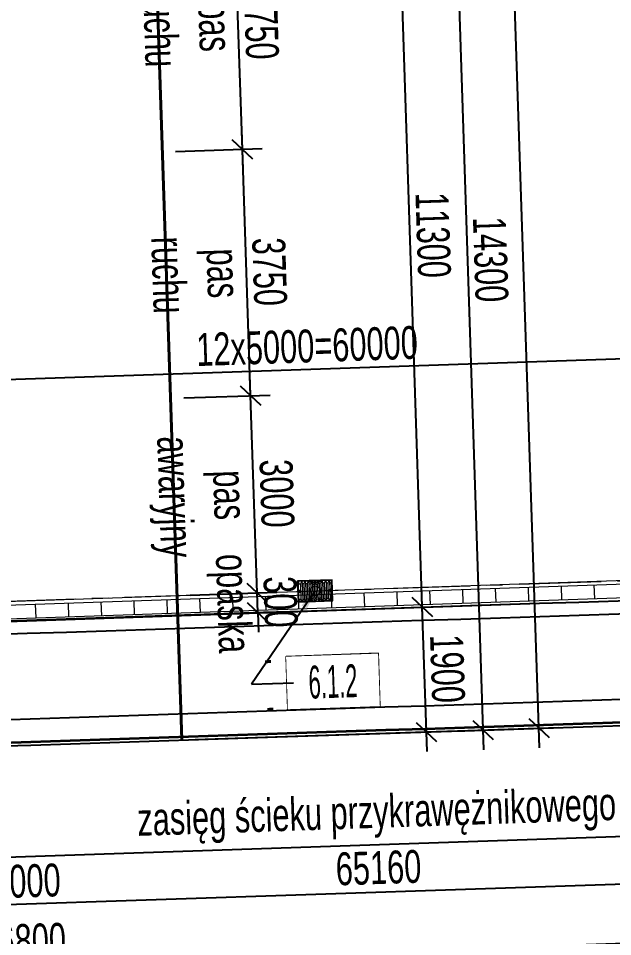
# Model space of a CAD drawing. Header units: metres. Extents: x 8395712 to 9795150, y 4166577 to 5794892.
# Drawn here: x 8418173.04 to 8418182.08, y 5772413.84 to 5772427.81 of the extents above; entities that cross this region are included whole.
import ezdxf
from ezdxf.enums import TextEntityAlignment as Align

# ---------------------------------------------------------------- set-up
doc = ezdxf.new("R2010")
doc.units = ezdxf.units.M
doc.set_wipeout_variables(frame=1)
doc.header["$PDMODE"] = 35
doc.header["$PDSIZE"] = 0.002
doc.linetypes.add('CENTER', pattern=[2, 1.25, -0.25, 0.25, -0.25])
for name, color, linetype in [('00RysOpi-T', 2, 'Continuous'), ('AII_M_bariery', 8, 'Continuous'), ('AII_M_ekrany', 8, 'Continuous'), ('AII_M_krawężnik', 9, 'Continuous'), ('AII_M_opisy do legendy', 2, 'Continuous')]:
    doc.layers.add(name, color=color, linetype=linetype)
for name, color, linetype, lineweight in [('AII_M_konstrukcja 0.35', 2, 'Continuous', 35), ('AII_M_kreskowanie', 8, 'Continuous', 0), ('AII_M_odwodnienie', 8, 'Continuous', 9), ('AII_M_opisy wymiary', 1, 'Continuous', 25), ('AII_M_wymiary', 1, 'Continuous', 25), ('AII_M_wyposazenie', 1, 'Continuous', 25)]:
    doc.layers.add(name, color=color, linetype=linetype, lineweight=lineweight)
doc.layers.add('AII_M_pomoc', color=30, linetype='Continuous', plot=False)
doc.styles.add('CDMSTYLE', font='CDMSIMPL.shx', dxfattribs={"width": 0.7, "bigfont": 'CDMBIGPL.shx'})
doc.linetypes.add('OGRODZENIE2', pattern='A,6.35,-2.54,[132,ltypeshp.shx,S=2.54,R=0,X=-2.54,Y=0],-2.54,25.4', length=36.83)
doc.dimstyles.new('CDM-ME200MM', dxfattribs={"dimscale": 0.2, "dimtxt": 2.5, "dimasz": 1.5, "dimexe": 1.5, "dimexo": 1, "dimgap": 0.5, "dimtad": 1, "dimdec": 0, "dimlfac": 1000, "dimrnd": 1, "dimzin": 9, "dimtxsty": 'CDMSTYLE', "dimblk": 'OBLIQUE', "dimcen": 2.5, "dimdle": 1.5, "dimclrd": 9, "dimclre": 9, "dimadec": 1, "dimazin": 2, "dimtfac": 1, "dimtdec": 0, "dimtix": 1, "dimtmove": 2, "dimatfit": 3, "dimldrblk": 'DOT', "dimfxl": 1, "dimtvp": 1, "dimtolj": 1, "dimtzin": 0, "dimlwd": 25, "dimlwe": 25, "dimarcsym": 0})
doc.dimstyles.new('CDM-ME200MM$7', dxfattribs={"dimscale": 0.2, "dimtxt": 2.5, "dimasz": 1.5, "dimexe": 1.5, "dimexo": 1, "dimgap": 0.5, "dimtad": 1, "dimdec": 0, "dimlfac": 1000, "dimrnd": 1, "dimzin": 9, "dimtxsty": 'CDMSTYLE', "dimblk": 'OBLIQUE', "dimcen": 2.5, "dimdle": 1.5, "dimclrd": 9, "dimclre": 9, "dimadec": 1, "dimazin": 2, "dimtfac": 1, "dimtdec": 0, "dimtix": 1, "dimtmove": 2, "dimatfit": 3, "dimfxl": 1, "dimtvp": 1, "dimtolj": 1, "dimtzin": 0, "dimlwd": 25, "dimlwe": 25, "dimarcsym": 0})

# ---------------------------------------------------------------- blocks, each defined once
blk = doc.blocks.new('_OBLIQUE')
at = {"color": 0, "linetype": 'ByBlock'}
blk.add_line((-0.5, -0.5), (0.5, 0.5), dxfattribs=at)
blk = doc.blocks.new('*D28')
at = {"layer": 'AII_M_wymiary', "color": 9, "lineweight": 25, "transparency": 16777216}
for p, q in [((8418176.674, 5772419.07), (8418176.664, 5772419.37)), ((8418175.658, 5772419.036), (8418176.974, 5772419.08)), ((8418176.684, 5772418.77), (8418176.674, 5772419.07)), ((8418175.668, 5772418.736), (8418176.984, 5772418.78)), ((8418176.684, 5772418.77), (8418176.694, 5772418.47))]:
    blk.add_line(p, q, dxfattribs=at)
at = {"layer": 'Defpoints', "color": 0, "lineweight": 25, "transparency": 16777216}
for p in [(8418175.458, 5772419.03), (8418176.674, 5772419.07), (8418175.468, 5772418.73)]:
    blk.add_point(p, dxfattribs=at)
at = {"layer": 'AII_M_wymiary', "color": 9, "lineweight": 25, "transparency": 16777216, "xscale": 0.3, "yscale": 0.3, "zscale": 0.3}
for p, rotation in [((8418176.674, 5772419.07), 271.8968493484007), ((8418176.684, 5772418.77), 91.89684934840069)]:
    blk.add_blockref('_OBLIQUE', p, dxfattribs=dict(at, rotation=rotation))
at = {"layer": 'AII_M_wymiary', "color": 0, "lineweight": 25, "transparency": 16777216, "char_height": 0.5, "attachment_point": 5, "rotation": 271.8968, "style": 'CDMSTYLE'}
for s, insert in [('\\A1;opaska', (8418176.246, 5772418.906)), ('\\A1;300', (8418177.029, 5772418.932))]:
    blk.add_mtext(s, dxfattribs=dict(at, insert=insert))
blk = doc.blocks.new('_DOT')
at = {"color": 0, "linetype": 'ByBlock'}
blk.add_line((-0.5, 0), (-1, 0), dxfattribs=at)
at = {"color": 0, "linetype": 'ByBlock', "const_width": 0.5}
blk.add_lwpolyline([(-0.25, 0, 1), (0.25, 0, 1)], format="xyb", close=True, dxfattribs=at)
blk = doc.blocks.new('*D12')
at = {"layer": 'AII_M_wymiary', "color": 9, "lineweight": 25, "transparency": 16777216}
for p, q in [((8418176.684, 5772418.77), (8418176.565, 5772422.368)), ((8418175.559, 5772422.035), (8418176.874, 5772422.078)), ((8418175.658, 5772419.036), (8418176.974, 5772419.08))]:
    blk.add_line(p, q, dxfattribs=at)
at = {"layer": 'Defpoints', "color": 0, "lineweight": 25, "transparency": 16777216}
for p in [(8418175.359, 5772422.028), (8418176.575, 5772422.068), (8418175.458, 5772419.03)]:
    blk.add_point(p, dxfattribs=at)
at = {"layer": 'AII_M_wymiary', "color": 9, "lineweight": 25, "transparency": 16777216, "xscale": 0.3, "yscale": 0.3, "zscale": 0.3}
for p, rotation in [((8418176.575, 5772422.068), 91.89684934840069), ((8418176.674, 5772419.07), 271.8968493484007)]:
    blk.add_blockref('_OBLIQUE', p, dxfattribs=dict(at, rotation=rotation))
at = {"layer": 'AII_M_wymiary', "color": 0, "lineweight": 25, "transparency": 16777216, "char_height": 0.5, "attachment_point": 5, "rotation": 271.8968, "style": 'CDMSTYLE'}
for s, insert in [('\\A1;pas\\Pawaryjny', (8418175.775, 5772420.541)), ('\\A1;3000', (8418176.974, 5772420.581))]:
    blk.add_mtext(s, dxfattribs=dict(at, insert=insert))
blk = doc.blocks.new('*D13')
at = {"layer": 'AII_M_wymiary', "color": 9, "lineweight": 25, "transparency": 16777216}
for p, q in [((8418176.584, 5772421.768), (8418176.44, 5772426.116)), ((8418175.435, 5772425.783), (8418176.75, 5772425.826)), ((8418175.559, 5772422.035), (8418176.874, 5772422.078))]:
    blk.add_line(p, q, dxfattribs=at)
at = {"layer": 'Defpoints', "color": 0, "lineweight": 25, "transparency": 16777216}
for p in [(8418176.45, 5772425.816), (8418175.235, 5772425.776), (8418175.359, 5772422.028)]:
    blk.add_point(p, dxfattribs=at)
at = {"layer": 'AII_M_wymiary', "color": 9, "lineweight": 25, "transparency": 16777216, "xscale": 0.3, "yscale": 0.3, "zscale": 0.3}
for p, rotation in [((8418176.45, 5772425.816), 91.89684934840069), ((8418176.575, 5772422.068), 271.8968493484007)]:
    blk.add_blockref('_OBLIQUE', p, dxfattribs=dict(at, rotation=rotation))
at = {"layer": 'AII_M_wymiary', "color": 0, "lineweight": 25, "transparency": 16777216, "char_height": 0.5, "attachment_point": 5, "rotation": 271.8968, "style": 'CDMSTYLE'}
for s, insert in [('\\A1;pas\\Pruchu', (8418175.746, 5772423.917)), ('\\A1;3750', (8418176.862, 5772423.954))]:
    blk.add_mtext(s, dxfattribs=dict(at, insert=insert))
blk = doc.blocks.new('*D14')
at = {"layer": 'AII_M_wymiary', "color": 9, "lineweight": 25, "transparency": 16777216}
for p, q in [((8418176.46, 5772425.516), (8418176.316, 5772429.864)), ((8418175.311, 5772429.53), (8418176.626, 5772429.574)), ((8418175.435, 5772425.783), (8418176.75, 5772425.826))]:
    blk.add_line(p, q, dxfattribs=at)
at = {"layer": 'Defpoints', "color": 0, "lineweight": 25, "transparency": 16777216}
for p in [(8418176.326, 5772429.564), (8418175.111, 5772429.524), (8418175.235, 5772425.776)]:
    blk.add_point(p, dxfattribs=at)
at = {"layer": 'AII_M_wymiary', "color": 9, "lineweight": 25, "transparency": 16777216, "xscale": 0.3, "yscale": 0.3, "zscale": 0.3}
for p, rotation in [((8418176.326, 5772429.564), 91.89684934840069), ((8418176.45, 5772425.816), 271.8968493484007)]:
    blk.add_blockref('_OBLIQUE', p, dxfattribs=dict(at, rotation=rotation))
at = {"layer": 'AII_M_wymiary', "color": 0, "lineweight": 25, "transparency": 16777216, "char_height": 0.5, "attachment_point": 5, "rotation": 271.8968, "style": 'CDMSTYLE'}
for s, insert in [('\\A1;pas\\Pruchu', (8418175.622, 5772427.665)), ('\\A1;3750', (8418176.738, 5772427.702))]:
    blk.add_mtext(s, dxfattribs=dict(at, insert=insert))
blk = doc.blocks.new('*D15')
at = {"layer": 'AII_M_wymiary', "color": 9, "lineweight": 25, "transparency": 16777216}
for p, q in [((8418179.259, 5772416.654), (8418179.176, 5772419.153)), ((8418175.668, 5772418.736), (8418179.486, 5772418.863)), ((8418175.731, 5772416.837), (8418179.549, 5772416.964))]:
    blk.add_line(p, q, dxfattribs=at)
at = {"layer": 'Defpoints', "color": 0, "lineweight": 25, "transparency": 16777216}
for p in [(8418179.186, 5772418.853), (8418175.468, 5772418.73), (8418175.531, 5772416.831)]:
    blk.add_point(p, dxfattribs=at)
at = {"layer": 'AII_M_wymiary', "color": 9, "lineweight": 25, "transparency": 16777216, "xscale": 0.3, "yscale": 0.3, "zscale": 0.3}
for p, rotation in [((8418179.186, 5772418.853), 91.89684934840069), ((8418179.249, 5772416.954), 271.8968493484007)]:
    blk.add_blockref('_OBLIQUE', p, dxfattribs=dict(at, rotation=rotation))
at = {"layer": 'AII_M_wymiary', "color": 0, "lineweight": 25, "transparency": 16777216, "insert": (8418179.567, 5772417.915), "char_height": 0.5, "attachment_point": 5, "rotation": 271.8968, "style": 'CDMSTYLE'}
blk.add_mtext('\\A1;1900', dxfattribs=at)
blk = doc.blocks.new('*D16')
at = {"layer": 'AII_M_wymiary', "color": 9, "lineweight": 25, "transparency": 16777216}
for p, q in [((8418179.196, 5772418.553), (8418178.802, 5772430.447)), ((8418175.294, 5772430.03), (8418179.112, 5772430.157)), ((8418175.668, 5772418.736), (8418179.486, 5772418.863))]:
    blk.add_line(p, q, dxfattribs=at)
at = {"layer": 'Defpoints', "color": 0, "lineweight": 25, "transparency": 16777216}
for p in [(8418178.812, 5772430.147), (8418175.094, 5772430.024), (8418175.468, 5772418.73)]:
    blk.add_point(p, dxfattribs=at)
at = {"layer": 'AII_M_wymiary', "color": 9, "lineweight": 25, "transparency": 16777216, "xscale": 0.3, "yscale": 0.3, "zscale": 0.3}
for p, rotation in [((8418178.812, 5772430.147), 91.89684934840069), ((8418179.186, 5772418.853), 271.8968493484007)]:
    blk.add_blockref('_OBLIQUE', p, dxfattribs=dict(at, rotation=rotation))
at = {"layer": 'AII_M_wymiary', "color": 0, "lineweight": 25, "transparency": 16777216, "insert": (8418179.349, 5772424.511), "char_height": 0.5, "attachment_point": 5, "rotation": 271.8968, "style": 'CDMSTYLE'}
blk.add_mtext('\\A1;11300', dxfattribs=at)
blk = doc.blocks.new('*D21')
at = {"layer": 'AII_M_wymiary', "color": 9, "lineweight": 25, "transparency": 16777216}
for p, q in [((8418179.626, 5772431.574), (8418180.119, 5772416.683)), ((8418175.258, 5772431.13), (8418179.936, 5772431.285)), ((8418175.731, 5772416.837), (8418180.409, 5772416.992))]:
    blk.add_line(p, q, dxfattribs=at)
at = {"layer": 'Defpoints', "color": 0, "lineweight": 25, "transparency": 16777216}
for p in [(8418175.058, 5772431.123), (8418180.109, 5772416.982), (8418175.531, 5772416.831)]:
    blk.add_point(p, dxfattribs=at)
at = {"layer": 'AII_M_wymiary', "color": 9, "lineweight": 25, "transparency": 16777216, "xscale": 0.3, "yscale": 0.3, "zscale": 0.3}
for p, rotation in [((8418179.636, 5772431.275), 91.89684934840069), ((8418180.109, 5772416.982), 271.8968493484007)]:
    blk.add_blockref('_OBLIQUE', p, dxfattribs=dict(at, rotation=rotation))
at = {"layer": 'AII_M_wymiary', "color": 0, "lineweight": 25, "transparency": 16777216, "insert": (8418180.223, 5772424.14), "char_height": 0.5, "attachment_point": 5, "rotation": 271.8968, "style": 'CDMSTYLE'}
blk.add_mtext('\\A1;14300', dxfattribs=at)
blk = doc.blocks.new('*D22')
at = {"layer": 'AII_M_wymiary', "color": 9, "lineweight": 25, "transparency": 16777216}
for p, q in [((8418180.969, 5772416.711), (8418179.943, 5772447.694)), ((8418174.725, 5772447.221), (8418180.253, 5772447.404)), ((8418175.731, 5772416.837), (8418181.259, 5772417.021))]:
    blk.add_line(p, q, dxfattribs=at)
at = {"layer": 'Defpoints', "color": 0, "lineweight": 25, "transparency": 16777216}
for p in [(8418179.953, 5772447.394), (8418174.525, 5772447.214), (8418175.531, 5772416.831)]:
    blk.add_point(p, dxfattribs=at)
at = {"layer": 'AII_M_wymiary', "color": 9, "lineweight": 25, "transparency": 16777216, "xscale": 0.3, "yscale": 0.3, "zscale": 0.3}
for p, rotation in [((8418179.953, 5772447.394), 91.89684934840069), ((8418180.959, 5772417.011), 271.8968493484007)]:
    blk.add_blockref('_OBLIQUE', p, dxfattribs=dict(at, rotation=rotation))
at = {"layer": 'AII_M_wymiary', "color": 0, "lineweight": 25, "transparency": 16777216, "insert": (8418180.806, 5772432.214), "char_height": 0.5, "attachment_point": 5, "rotation": 271.8968, "style": 'CDMSTYLE'}
blk.add_mtext('\\A1;30400', dxfattribs=at)
blk = doc.blocks.new('*D35')
at = {"layer": 'AII_M_opisy wymiary', "color": 9, "linetype": 'ByBlock', "lineweight": 25, "transparency": 16777216}
for p, q in [((8418222.539, 5772418.029), (8418222.677, 5772413.918)), ((8418123.155, 5772414.699), (8418123.293, 5772410.589)), ((8418122.983, 5772410.878), (8418222.967, 5772414.228))]:
    blk.add_line(p, q, dxfattribs=at)
at = {"layer": 'Defpoints', "color": 0, "linetype": 'ByBlock', "lineweight": 25, "transparency": 16777216}
for p in [(8418222.533, 5772418.229), (8418123.149, 5772414.899), (8418222.667, 5772414.218)]:
    blk.add_point(p, dxfattribs=at)
at = {"layer": 'AII_M_opisy wymiary', "color": 9, "linetype": 'ByBlock', "lineweight": 25, "transparency": 16777216, "xscale": 0.3, "yscale": 0.3, "zscale": 0.3}
for p, rotation in [((8418222.667, 5772414.218), 1.918980294524142), ((8418123.283, 5772410.888), 181.9189802945241)]:
    blk.add_blockref('_OBLIQUE', p, dxfattribs=dict(at, rotation=rotation))
at = {"layer": 'AII_M_opisy wymiary', "color": 0, "linetype": 'ByBlock', "lineweight": 40, "transparency": 16777216, "insert": (8418172.963, 5772412.903), "char_height": 0.5, "attachment_point": 5, "rotation": 1.919, "style": 'CDMSTYLE'}
blk.add_mtext('\\A1;99440', dxfattribs=at)
blk = doc.blocks.new('*U181')
at = {"layer": 'AII_M_odwodnienie', "color": 0, "linetype": 'ByBlock', "lineweight": -2}
for p, q in [((-34, -0.06), (-34, -0.27)), ((-33.5, -0.06), (-33.5, -0.27)), ((-33, -0.06), (-33, -0.27)), ((-32.5, -0.06), (-32.5, -0.27)), ((-32, -0.06), (-32, -0.27)), ((-31.5, -0.06), (-31.5, -0.27)), ((-31, -0.06), (-31, -0.27)), ((-30.5, -0.06), (-30.5, -0.27)), ((-30, -0.06), (-30, -0.27)), ((-29.5, -0.06), (-29.5, -0.27)), ((-29, -0.06), (-29, -0.27)), ((-28.5, -0.06), (-28.5, -0.27)), ((-28, -0.06), (-28, -0.27)), ((-27.5, -0.06), (-27.5, -0.27)), ((-27, -0.06), (-27, -0.27)), ((-26.5, -0.06), (-26.5, -0.27)), ((-26, -0.06), (-26, -0.27)), ((-25.5, -0.06), (-25.5, -0.27))]:
    blk.add_line(p, q, dxfattribs=at)
for points in [[(-37.138, -0.01), (0, -0.01), (0, -0.06), (-37.138, -0.06)], [(-37.138, -0.32), (0.262, -0.32), (0.262, -0.27), (-37.138, -0.27)]]:
    blk.add_lwpolyline(points, close=True, dxfattribs=at)
blk = doc.blocks.new('WPUST_RZUT')
at = {"layer": 'AII_M_odwodnienie', "color": 0, "lineweight": -2}
for p, q in [((0.262, 0.162), (-0.262, 0.162)), ((-0.262, 0.162), (-0.252, 0.152)), ((-0.262, -0.162), (-0.262, 0.162)), ((0.252, 0.152), (-0.252, 0.152)), ((-0.252, 0.152), (-0.252, 0.123)), ((-0.093, 0.15), (-0.249, 0.15)), ((-0.249, 0.15), (-0.249, 0.117)), ((-0.093, 0.15), (-0.094, 0.143)), ((-0.093, 0.142), (-0.094, 0.143)), ((-0.06, 0.123), (-0.093, 0.15)), ((-0.066, 0.144), (-0.066, 0.131)), ((-0.041, 0.144), (-0.066, 0.144)), ((-0.039, 0.144), (-0.041, 0.144)), ((-0.039, 0.144), (-0.039, 0.123)), ((-0.014, 0.144), (-0.014, 0.126)), ((0.011, 0.144), (-0.014, 0.144)), ((0.013, 0.144), (0.011, 0.144)), ((0.013, 0.144), (0.013, 0.123)), ((0.038, 0.144), (0.038, 0.126)), ((0.063, 0.144), (0.038, 0.144)), ((0.089, 0.15), (0.056, 0.123)), ((0.065, 0.144), (0.063, 0.144)), ((0.065, 0.144), (0.065, 0.13)), ((0.093, 0.123), (0.089, 0.15)), ((0.249, 0.15), (0.089, 0.15)), ((0.249, 0.15), (0.249, 0.117)), ((0.252, 0.152), (0.262, 0.162)), ((0.252, -0.152), (0.252, 0.152)), ((0.262, -0.162), (0.262, 0.162)), ((-0.252, -0.123), (-0.252, 0.123)), ((-0.25, 0.02), (-0.25, 0.02)), ((-0.25, -0.02), (-0.25, 0.02)), ((-0.25, 0.02), (-0.232, 0.017)), ((-0.249, 0.117), (-0.226, 0.117)), ((-0.232, 0), (-0.228, 0.007)), ((-0.228, -0.007), (-0.232, 0)), ((-0.22, 0.007), (-0.228, 0.007)), ((-0.221, 0.114), (-0.221, 0.023)), ((-0.216, 0), (-0.22, 0.007)), ((-0.216, 0), (-0.22, -0.007)), ((-0.195, 0.13), (-0.195, -0.13)), ((-0.195, 0.117), (-0.174, 0.117)), ((-0.169, 0.114), (-0.169, -0.114)), ((-0.143, 0.13), (-0.143, -0.13)), ((-0.143, 0.117), (-0.122, 0.117)), ((-0.118, 0.114), (-0.118, -0.114)), ((-0.091, 0.127), (-0.091, -0.127)), ((-0.091, 0.114), (-0.068, 0.104)), ((-0.066, 0.1), (-0.066, -0.1)), ((-0.057, 0.109), (-0.06, 0.123)), ((0.056, 0.123), (-0.06, 0.123)), ((-0.039, 0.108), (-0.039, -0.107)), ((-0.018, 0.098), (-0.039, 0.098)), ((-0.014, 0.094), (-0.014, -0.094)), ((0.013, 0.108), (0.013, -0.107)), ((0.034, 0.098), (0.013, 0.098)), ((0.038, 0.094), (0.038, -0.094)), ((0.056, 0.123), (0.054, 0.115)), ((0.065, 0.115), (0.065, -0.115)), ((0.065, 0.105), (0.085, 0.113)), ((0.09, 0.11), (0.09, -0.11)), ((0.117, 0.13), (0.117, -0.13)), ((0.117, 0.117), (0.138, 0.117)), ((0.142, 0.114), (0.142, -0.114)), ((0.169, 0.13), (0.169, -0.13)), ((0.169, 0.117), (0.19, 0.117)), ((0.194, 0.114), (0.194, -0.114)), ((0.216, 0), (0.22, 0.007)), ((0.22, -0.007), (0.216, 0)), ((0.228, 0.007), (0.22, 0.007)), ((0.221, 0.13), (0.221, 0.019)), ((0.221, 0.117), (0.249, 0.117)), ((0.224, 0.019), (0.221, 0.019)), ((0.232, 0), (0.228, 0.007)), ((0.232, 0), (0.228, -0.007)), ((0.25, 0.02), (0.232, 0.017)), ((0.25, 0.02), (0.25, 0.02)), ((0.25, -0.02), (0.25, 0.02)), ((-0.252, -0.152), (-0.252, -0.123)), ((-0.232, -0.017), (-0.25, -0.02)), ((-0.25, -0.02), (-0.25, -0.02)), ((-0.249, -0.118), (-0.226, -0.118)), ((-0.249, -0.149), (-0.249, -0.118)), ((-0.228, -0.007), (-0.22, -0.007)), ((-0.221, -0.023), (-0.221, -0.114)), ((-0.195, -0.118), (-0.174, -0.118)), ((-0.143, -0.118), (-0.122, -0.118)), ((-0.06, -0.122), (-0.093, -0.149)), ((-0.091, -0.114), (-0.068, -0.104)), ((-0.066, -0.131), (-0.066, -0.143)), ((-0.057, -0.109), (-0.06, -0.122)), ((0.056, -0.122), (-0.06, -0.122)), ((-0.018, -0.097), (-0.039, -0.097)), ((-0.039, -0.122), (-0.039, -0.143)), ((-0.014, -0.126), (-0.014, -0.143)), ((0.034, -0.097), (0.013, -0.097)), ((0.013, -0.122), (0.013, -0.143)), ((0.038, -0.126), (0.038, -0.143)), ((0.056, -0.122), (0.054, -0.115)), ((0.089, -0.149), (0.056, -0.122)), ((0.065, -0.105), (0.085, -0.113)), ((0.065, -0.13), (0.065, -0.143)), ((0.093, -0.123), (0.089, -0.149)), ((0.117, -0.118), (0.138, -0.118)), ((0.169, -0.118), (0.19, -0.118)), ((0.22, -0.007), (0.228, -0.007)), ((0.221, -0.019), (0.224, -0.019)), ((0.221, -0.019), (0.221, -0.13)), ((0.221, -0.118), (0.249, -0.118)), ((0.232, -0.017), (0.25, -0.02)), ((0.249, -0.149), (0.249, -0.118)), ((0.25, -0.02), (0.25, -0.02)), ((-0.252, -0.152), (-0.262, -0.162)), ((-0.262, -0.162), (0.262, -0.162)), ((-0.252, -0.152), (0.252, -0.152)), ((-0.093, -0.149), (-0.249, -0.149)), ((-0.094, -0.143), (-0.093, -0.142)), ((-0.093, -0.149), (-0.094, -0.143)), ((-0.041, -0.143), (-0.066, -0.143)), ((-0.039, -0.143), (-0.041, -0.143)), ((0.011, -0.143), (-0.014, -0.143)), ((0.013, -0.143), (0.011, -0.143)), ((0.063, -0.143), (0.038, -0.143)), ((0.065, -0.143), (0.063, -0.143)), ((0.249, -0.149), (0.089, -0.149)), ((0.262, -0.162), (0.252, -0.152))]:
    blk.add_line(p, q, dxfattribs=at)
at = {"layer": 'AII_M_odwodnienie', "color": 0, "lineweight": -2, "flags": 128}
for points in [[(-0.091, 0.127), (-0.091, 0.131), (-0.091, 0.136), (-0.091, 0.139), (-0.092, 0.14), (-0.092, 0.142), (-0.093, 0.142)], [(-0.25, 0.02), (-0.236, 0.018), (-0.23, 0.018)], [(-0.222, 0.116), (-0.222, 0.115), (-0.221, 0.114)], [(-0.17, 0.116), (-0.17, 0.115), (-0.169, 0.114)], [(-0.118, 0.116), (-0.118, 0.115), (-0.118, 0.114)], [(-0.068, 0.104), (-0.067, 0.103), (-0.066, 0.102)], [(-0.066, 0.102), (-0.066, 0.101), (-0.066, 0.1)], [(-0.014, 0.096), (-0.014, 0.095), (-0.014, 0.094)], [(0.038, 0.096), (0.038, 0.095), (0.038, 0.094)], [(0.063, 0.124), (0.059, 0.12), (0.054, 0.115)], [(0.065, 0.115), (0.065, 0.119), (0.065, 0.121), (0.065, 0.122), (0.065, 0.123), (0.064, 0.123), (0.064, 0.124), (0.064, 0.124), (0.064, 0.124), (0.064, 0.124), (0.064, 0.124), (0.063, 0.124)], [(0.093, 0.123), (0.09, 0.116), (0.089, 0.113)], [(0.142, 0.116), (0.142, 0.115), (0.142, 0.114)], [(0.194, 0.116), (0.194, 0.115), (0.194, 0.114)], [(0.25, 0.02), (0.236, 0.018), (0.23, 0.018)], [(-0.23, -0.018), (-0.236, -0.018), (-0.25, -0.02)], [(-0.221, -0.114), (-0.222, -0.115), (-0.222, -0.116)], [(-0.169, -0.114), (-0.17, -0.115), (-0.17, -0.116)], [(-0.118, -0.114), (-0.118, -0.115), (-0.118, -0.116)], [(-0.093, -0.142), (-0.092, -0.142), (-0.092, -0.141), (-0.091, -0.139), (-0.091, -0.137), (-0.091, -0.132), (-0.091, -0.127)], [(-0.066, -0.102), (-0.067, -0.103), (-0.068, -0.104)], [(-0.066, -0.1), (-0.066, -0.101), (-0.066, -0.102)], [(-0.014, -0.094), (-0.014, -0.095), (-0.014, -0.096)], [(0.038, -0.094), (0.038, -0.095), (0.038, -0.096)], [(0.054, -0.115), (0.059, -0.12), (0.063, -0.124)], [(0.063, -0.124), (0.064, -0.124), (0.064, -0.124), (0.064, -0.124), (0.064, -0.124), (0.064, -0.124), (0.065, -0.123), (0.065, -0.121), (0.065, -0.119), (0.065, -0.115)], [(0.089, -0.113), (0.09, -0.116), (0.093, -0.123)], [(0.142, -0.114), (0.142, -0.115), (0.142, -0.116)], [(0.194, -0.114), (0.194, -0.115), (0.194, -0.116)], [(0.23, -0.018), (0.236, -0.018), (0.25, -0.02)]]:
    blk.add_lwpolyline(points, dxfattribs=at)
at = {"layer": 'AII_M_odwodnienie', "color": 0, "lineweight": -2}
for centre, radius in [((-0.224, 0), 0.013), ((-0.224, 0), 0.012), ((0, 0), 0.075), ((0.224, 0), 0.012)]:
    blk.add_circle(centre, radius, dxfattribs=at)
for centre, radius, start, end in [((-0.224, 0), 0.019, 90, 270), ((-0.224, 0), 0.00702, 150, 210), ((-0.224, 0), 0.00702, 90, 150), ((-0.225, 0.023), 0.00394, 274.1326, 0.8038), ((-0.224, 0), 0.00702, 30, 90), ((-0.224, 0), 0.00702, 330, 30), ((-0.067, 0.131), 0.00195, 251.6983, 2.8741), ((-0.05, 0.09), 0.0201, 110.6397, 144.0394), ((-0.017, 0.126), 0.00398, 286.3143, 0.6369), ((0.035, 0.126), 0.00398, 286.3144, 0.6368), ((0.087, 0.11), 0.0041, 47.8922, 114.4444), ((0.086, 0.11), 0.00414, 360, 45.1676), ((0.224, 0), 0.013, 110.2565, 249.7435), ((0.224, 0), 0.00702, 150, 210), ((0.224, 0), 0.00702, 90, 150), ((0.224, 0), 0.013, 249.7478, 110.2522), ((0.224, 0), 0.019, 270, 90), ((0.224, 0), 0.00702, 30, 90), ((0.224, 0), 0.00702, 330, 30), ((-0.224, 0), 0.00702, 210, 270), ((-0.225, -0.023), 0.00396, 359.4753, 85.5883), ((-0.224, 0), 0.00702, 270, 330), ((-0.067, -0.131), 0.002, 358.5452, 105.1753), ((-0.05, -0.091), 0.0194, 215.2928, 250.0282), ((-0.017, -0.126), 0.00378, 357.523, 78.2893), ((0.035, -0.126), 0.00378, 357.523, 78.2894), ((0.087, -0.11), 0.0041, 245.5739, 312.0895), ((0.086, -0.11), 0.00413, 314.8096, 0.0228), ((0.224, 0), 0.00702, 210, 270), ((0.224, 0), 0.00702, 270, 330)]:
    blk.add_arc(centre, radius, start, end, dxfattribs=at)
for centre, major_axis, ratio, start_param, end_param in [((-0.197, -0.37), (0, 0.513), 0.15625, 0, 0.327274), ((-0.197, 0.13), (0, 0.0128), 0.15625, 4.712389, 6.283185), ((-0.145, -0.37), (0, 0.513), 0.15625, 0, 0.327274), ((-0.145, 0.13), (0, 0.0128), 0.15625, 4.712389, 6.283185), ((-0.093, -0.37), (0, 0.513), 0.15625, 0.0189, 0.327274), ((0.115, -0.37), (0, 0.513), 0.15625, 0, 0.282384), ((0.115, 0.13), (0, 0.0128), 0.15625, 4.712389, 6.283185), ((0.167, -0.37), (0, 0.513), 0.15625, 0, 0.327274), ((0.167, 0.13), (0, 0.0128), 0.15625, 4.712389, 6.283185), ((0.219, -0.37), (0, 0.513), 0.15625, 0, 0.327274), ((0.219, 0.13), (0, 0.0128), 0.15625, 4.712389, 6.283185), ((-0.225, 0.114), (0.00356, -0.00189), 0.986478, 1.130171, 2.065083), ((-0.173, 0.114), (0.00356, -0.00189), 0.986478, 1.130171, 2.065083), ((-0.121, 0.114), (0.00356, -0.00189), 0.986478, 1.130171, 2.065083), ((-0.041, -0.283), (0, 0.401), 0.2, 0, 0.204754), ((-0.041, 0.108), (0, 0.01), 0.2, 4.712389, 6.283185), ((-0.017, 0.094), (0.0035, -0.00201), 0.982703, 1.213284, 2.099289), ((0.011, -0.283), (0, 0.401), 0.2, 0, 0.328812), ((0.011, 0.108), (0, 0.01), 0.2, 4.712389, 6.283185), ((0.035, 0.094), (0.0035, -0.00201), 0.982703, 1.213284, 2.099289), ((0.063, -0.283), (0, 0.401), 0.2, 0.11706, 0.328812), ((0.139, 0.114), (0.00356, -0.00189), 0.986478, 1.130171, 2.065083), ((0.191, 0.114), (0.00356, -0.00189), 0.986478, 1.130171, 2.065083), ((-0.225, -0.114), (0.00356, 0.00189), 0.986478, 4.218103, 5.153014), ((-0.197, 0.37), (0, 0.513), 0.15625, 2.814318, 3.141593), ((-0.197, -0.13), (0, 0.0128), 0.15625, 3.141593, 4.712389), ((-0.173, -0.114), (0.00356, 0.00189), 0.986478, 4.218103, 5.153014), ((-0.145, 0.37), (0, 0.513), 0.15625, 2.814318, 3.141593), ((-0.145, -0.13), (0, 0.0128), 0.15625, 3.141593, 4.712389), ((-0.121, -0.114), (0.00356, 0.00189), 0.986478, 4.218103, 5.153014), ((-0.093, 0.37), (0, 0.513), 0.15625, 2.814318, 3.122692), ((-0.041, 0.283), (0, 0.401), 0.2, 2.936839, 3.141593), ((-0.041, -0.107), (0, 0.01), 0.2, 3.141593, 4.712389), ((-0.017, -0.094), (0.0035, 0.00201), 0.982703, 4.183896, 5.069901), ((0.011, 0.283), (0, 0.401), 0.2, 2.812781, 3.141593), ((0.011, -0.107), (0, 0.01), 0.2, 3.141593, 4.712389), ((0.035, -0.094), (0.0035, 0.00201), 0.982703, 4.183896, 5.069901), ((0.063, 0.283), (0, 0.401), 0.2, 2.812781, 3.024533), ((0.115, 0.37), (0, 0.513), 0.15625, 2.859208, 3.141593), ((0.115, -0.13), (0, 0.0128), 0.15625, 3.141593, 4.712389), ((0.139, -0.114), (0.00356, 0.00189), 0.986478, 4.218103, 5.153014), ((0.167, 0.37), (0, 0.513), 0.15625, 2.814318, 3.141593), ((0.167, -0.13), (0, 0.0128), 0.15625, 3.141593, 4.712389), ((0.191, -0.114), (0.00356, 0.00189), 0.986478, 4.218103, 5.153014), ((0.219, 0.37), (0, 0.513), 0.15625, 2.814318, 3.141593), ((0.219, -0.13), (0, 0.0128), 0.15625, 3.141593, 4.712389)]:
    blk.add_ellipse(centre, major_axis=major_axis, ratio=ratio, start_param=start_param, end_param=end_param, dxfattribs=at)
blk = doc.blocks.new('OpiNum01')
at = {"layer": 'AII_M_opisy do legendy', "color": 0, "linetype": 'Continuous'}
blk.add_lwpolyline([(-3.5, -2), (3.5, -2), (3.5, 2), (-3.5, 2)], close=True, dxfattribs=at)
at = {"color": 9, "linetype": 'Continuous', "lineweight": 25, "style": 'CDMSTYLE', "width": 0.7, "flags": 1}
for tag, p in [('NAZWAPOL', (-4.105, -6.803)), ('NAZWAANG', (-4.105, -10.477)), ('SPECYF', (-4.105, -14.151)), ('ID', (-4.105, -17.825)), ('BAZA', (-4.105, -21.499)), ('RYSUNEK', (-4.105, -25.173))]:
    blk.add_attdef(tag, p, '', height=2, dxfattribs=at)
at = {"layer": 'AII_M_opisy do legendy', "linetype": 'Continuous', "lineweight": -2, "style": 'CDMSTYLE', "width": 0.5}
blk.add_attdef('NR', text='', height=2.5, dxfattribs=at).set_placement((0, 0), align=Align.MIDDLE)
at = {"color": 0, "linetype": 'Continuous'}
blk.add_wipeout([(-3.5, -2), (3.5, -2), (3.5, 2), (-3.5, 2)], dxfattribs=at).dxf.layer = 'AII_M_opisy do legendy'
blk = doc.blocks.new('OpiTxt01')
at = {"color": 0, "linetype": 'Continuous', "lineweight": 20, "style": 'CDMSTYLE', "width": 0.7}
blk.add_attdef('TEKST_GORNY', (1, 0.895), '', height=2, dxfattribs=at)
at = {"color": 0, "linetype": 'Continuous', "lineweight": -2, "style": 'CDMSTYLE', "width": 0.7}
blk.add_attdef('TEKST_DOLNY', (1.049, -2.731), '', height=2, dxfattribs=at)
blk = doc.blocks.new('*D192')
at = {"layer": 'AII_M_opisy wymiary', "color": 9, "linetype": 'ByBlock', "lineweight": 25, "transparency": 16777216}
for p, q in [((8418207.537, 5772420.216), (8418207.418, 5772423.776)), ((8418147.162, 5772421.455), (8418207.728, 5772423.486)), ((8418147.57, 5772418.24), (8418147.452, 5772421.765))]:
    blk.add_line(p, q, dxfattribs=at)
at = {"layer": 'Defpoints', "color": 0, "linetype": 'ByBlock', "lineweight": 25, "transparency": 16777216}
for p in [(8418207.428, 5772423.476), (8418207.544, 5772420.016), (8418147.577, 5772418.04)]:
    blk.add_point(p, dxfattribs=at)
at = {"layer": 'AII_M_opisy wymiary', "color": 9, "linetype": 'ByBlock', "lineweight": 25, "transparency": 16777216, "xscale": 0.3, "yscale": 0.3, "zscale": 0.3}
for p, rotation in [((8418207.428, 5772423.476), 1.92062245079579), ((8418147.462, 5772421.465), 181.9206224507958)]:
    blk.add_blockref('_OBLIQUE', p, dxfattribs=dict(at, rotation=rotation))
at = {"layer": 'AII_M_opisy wymiary', "color": 0, "linetype": 'ByBlock', "lineweight": 25, "transparency": 16777216, "insert": (8418177.433, 5772422.821), "char_height": 0.5, "attachment_point": 5, "rotation": 1.9206, "style": 'CDMSTYLE'}
blk.add_mtext('\\A1;12x5000=60000', dxfattribs=at)
blk = doc.blocks.new('*D194')
at = {"layer": 'AII_M_opisy wymiary', "color": 9, "linetype": 'ByBlock', "lineweight": 25, "transparency": 16777216}
for p, q in [((8418210.96, 5772419.615), (8418211.08, 5772416.027)), ((8418145.835, 5772417.484), (8418145.957, 5772413.844)), ((8418211.37, 5772416.337), (8418145.647, 5772414.133))]:
    blk.add_line(p, q, dxfattribs=at)
at = {"layer": 'Defpoints', "color": 0, "linetype": 'ByBlock', "lineweight": 25, "transparency": 16777216}
for p in [(8418210.953, 5772419.815), (8418145.828, 5772417.684), (8418145.947, 5772414.143)]:
    blk.add_point(p, dxfattribs=at)
at = {"layer": 'AII_M_opisy wymiary', "color": 9, "linetype": 'ByBlock', "lineweight": 25, "transparency": 16777216, "xscale": 0.3, "yscale": 0.3, "zscale": 0.3}
for p, rotation in [((8418211.07, 5772416.327), 1.92062245079579), ((8418145.947, 5772414.143), 181.9206224507958)]:
    blk.add_blockref('_OBLIQUE', p, dxfattribs=dict(at, rotation=rotation))
at = {"layer": 'AII_M_opisy wymiary', "color": 0, "linetype": 'ByBlock', "lineweight": 25, "transparency": 16777216, "char_height": 0.5, "attachment_point": 5, "rotation": 1.9206, "style": 'CDMSTYLE'}
for s, insert in [('\\A1;zasięg ścieku przykrawężnikowego', (8418178.494, 5772415.668)), ('\\A1;65160', (8418178.52, 5772414.886))]:
    blk.add_mtext(s, dxfattribs=dict(at, insert=insert))
blk = doc.blocks.new('*D197')
at = {"layer": 'AII_M_opisy wymiary', "color": 9, "linetype": 'ByBlock', "lineweight": 25, "transparency": 16777216}
for p, q in [((8418211.022, 5772417.766), (8418211.134, 5772414.401)), ((8418134.265, 5772415.192), (8418134.378, 5772411.827)), ((8418211.424, 5772414.711), (8418134.068, 5772412.117))]:
    blk.add_line(p, q, dxfattribs=at)
at = {"layer": 'Defpoints', "color": 0, "linetype": 'ByBlock', "lineweight": 25, "transparency": 16777216}
for p in [(8418211.015, 5772417.966), (8418134.258, 5772415.392), (8418134.368, 5772412.127)]:
    blk.add_point(p, dxfattribs=at)
at = {"layer": 'AII_M_opisy wymiary', "color": 9, "linetype": 'ByBlock', "lineweight": 25, "transparency": 16777216, "xscale": 0.3, "yscale": 0.3, "zscale": 0.3}
for p, rotation in [((8418211.124, 5772414.701), 1.92062245079579), ((8418134.368, 5772412.127), 181.9206224507958)]:
    blk.add_blockref('_OBLIQUE', p, dxfattribs=dict(at, rotation=rotation))
at = {"layer": 'AII_M_opisy wymiary', "color": 0, "linetype": 'ByBlock', "lineweight": 25, "transparency": 16777216, "insert": (8418172.734, 5772413.764), "char_height": 0.5, "attachment_point": 5, "rotation": 1.9206, "style": 'CDMSTYLE'}
blk.add_mtext('\\A1;Lc=76800', dxfattribs=at)
blk = doc.blocks.new('*D201')
at = {"layer": 'AII_M_opisy wymiary', "color": 9, "linetype": 'ByBlock', "lineweight": 25, "transparency": 16777216}
for p, q in [((8418210.122, 5772417.741), (8418210.205, 5772415.275)), ((8418210.494, 5772415.585), (8418134.937, 5772413.052)), ((8418135.235, 5772413.119), (8418135.247, 5772412.762))]:
    blk.add_line(p, q, dxfattribs=at)
at = {"layer": 'Defpoints', "color": 0, "linetype": 'ByBlock', "lineweight": 25, "transparency": 16777216}
for p in [(8418210.115, 5772417.94), (8418135.228, 5772413.319, 0), (8418135.237, 5772413.062)]:
    blk.add_point(p, dxfattribs=at)
at = {"layer": 'AII_M_opisy wymiary', "color": 9, "linetype": 'ByBlock', "lineweight": 25, "transparency": 16777216, "xscale": 0.3, "yscale": 0.3, "zscale": 0.3}
for p, rotation in [((8418210.195, 5772415.575), 1.92062245079579), ((8418135.237, 5772413.062), 181.9206224507958)]:
    blk.add_blockref('_OBLIQUE', p, dxfattribs=dict(at, rotation=rotation))
at = {"layer": 'AII_M_opisy wymiary', "color": 0, "linetype": 'ByBlock', "lineweight": 25, "transparency": 16777216, "insert": (8418172.704, 5772414.668), "char_height": 0.5, "attachment_point": 5, "rotation": 1.9206, "style": 'CDMSTYLE'}
blk.add_mtext('\\A1;Lt=75000', dxfattribs=at)
blk = doc.blocks.new('*D438')
at = {"layer": 'AII_M_opisy wymiary', "color": 9, "linetype": 'ByBlock', "lineweight": 25, "transparency": 16777216}
blk.add_arc((8418185.618, 5772432.363), 1.256, 1.9206, 91.9206, dxfattribs=at)
at = {"layer": 'Defpoints', "color": 0, "linetype": 'ByBlock', "lineweight": 25, "transparency": 16777216}
for p in [(8418184.802, 5772456.694), (8418186.684, 5772433.026), (8418186.935, 5772432.407), (8418180.456, 5772432.189), (8418186.2, 5772415.028)]:
    blk.add_point(p, dxfattribs=at)
at = {"layer": 'AII_M_opisy wymiary', "color": 9, "linetype": 'ByBlock', "lineweight": 25, "transparency": 16777216, "xscale": 0.3, "yscale": 0.3, "zscale": 0.3}
for p, rotation in [((8418185.576, 5772433.617), 181.9206224542786), ((8418186.873, 5772432.405), 271.9206224545007)]:
    blk.add_blockref('_OBLIQUE', p, dxfattribs=dict(at, rotation=rotation))
at = {"layer": 'AII_M_opisy wymiary', "color": 0, "linetype": 'ByBlock', "lineweight": 25, "transparency": 16777216, "insert": (8418186.715, 5772433.535), "char_height": 0.5, "attachment_point": 5, "rotation": 316.9206, "style": 'CDMSTYLE'}
blk.add_mtext('\\A1;90°', dxfattribs=at)

msp = doc.modelspace()

# ---------------------------------------------------------------- hatches: boundary and pattern name
at = {"layer": 'AII_M_kreskowanie', "linetype": 'ByBlock', "lineweight": 25}
h = msp.add_hatch(dxfattribs=at)
h.set_pattern_fill('GRASS', color=256, scale=0.05)
h.set_pattern_definition([(91.92062, (8417820.252, 5772544.7308), (-0.9276184, 0.8674239), [0.238125, -1.5579262]), (46.92062, (8417820.252, 5772544.7308), (-0.9276184, 0.867424), [0.238125, -1.031875]), (136.92062, (8417820.252, 5772544.7308), (-0.867424, -0.9276184), [0.238125, -1.031875])])
h.paths.add_polyline_path([(8418132.7479, 5772445.4555), (8418123.2492, 5772445.2983, 0.4155548), (8418122.229, 5772446.2823), (8418121.0292, 5772446.2579, 0.0776354), (8418120.7253, 5772446.204), (8418115.0512, 5772444.2587), (8418113.4342, 5772453.7471), (8418117.6281, 5772455.185, -0.0780443), (8418120.8357, 5772455.7559), (8418122.0355, 5772455.7804, -0.4153554)])
h.paths.add_polyline_path([(8418119.2619, 5772404.7433), (8418113.4957, 5772406.3483), (8418116.0202, 5772415.5068), (8418121.8012, 5772413.8976, 0.0770016), (8418122.1053, 5772413.8616), (8418123.3045, 5772413.9047, 0.413512), (8418124.268, 5772414.9376), (8418133.7603, 5772415.322, -0.4153554), (8418123.6456, 5772404.4108), (8418123.6456, 5772404.4108), (8418122.4464, 5772404.3678, -0.0767977)])
h.paths.add_polyline_path([(8418229.6535, 5772419.3189), (8418223.9965, 5772417.3155, -0.0784483), (8418223.6899, 5772417.2585), (8418222.4903, 5772417.2258, -0.414703), (8418221.4634, 5772418.1999), (8418211.5173, 5772417.9207, 0.4140306), (8418222.761, 5772407.2795), (8418223.9606, 5772407.3121, 0.0784483), (8418227.3181, 5772407.9362), (8418232.4895, 5772409.7677)])

# ---------------------------------------------------------------- linework, layer by layer
at = {"layer": 'AII_M_bariery', "linetype": 'OGRODZENIE2', "ltscale": 0.05, "extrusion": (0, 0, -1)}
msp.add_arc((-8418406.7296, 5765435.8582), 6986.5, 87.76446335, 88.39429481, dxfattribs=at)
at = {"layer": 'AII_M_ekrany', "linetype": 'OGRODZENIE2', "ltscale": 0.1, "extrusion": (0, 0, -1)}
msp.add_arc((-8418406.7296, 5765435.8582), 6985.2, 87.76440474, 88.39435342, dxfattribs=at)
at = {"layer": 'AII_M_konstrukcja 0.35', "extrusion": (0, 0, -1)}
msp.add_arc((-8418406.8991, 5765430.3495), 6990.3613, 87.76476148, 88.39424503, dxfattribs=at)
at = {"layer": 'AII_M_krawężnik', "color": 8, "extrusion": (0, 0, -1)}
msp.add_arc((-8418406.7296, 5765435.8582), 6986.7, 87.76447237, 88.39428579, dxfattribs=at)
at = {"layer": 'AII_M_odwodnienie', "linetype": 'CENTER', "extrusion": (0, 0, -1)}
msp.add_arc((-8418403.9188, 5765527.0873), 6895.728, 87.76240878, 88.39222502, dxfattribs=at)
at = {"layer": 'AII_M_opisy wymiary', "color": 1, "linetype": 'ByBlock', "lineweight": 40}
msp.add_circle((8418171.8303, 5772432.124), 22459.4841, dxfattribs=at)
at = {"layer": 'AII_M_pomoc', "color": 8, "linetype": 'ByBlock', "lineweight": 40}
msp.add_line((8418174.525, 5772447.2142), (8418175.5313, 5772416.8309), dxfattribs=at)
at = {"layer": 'AII_M_wyposazenie', "extrusion": (0, 0, -1)}
msp.add_lwpolyline([(-8418134.2601, 5772415.3418, 0.0027488), (-8418211.0166, 5772417.9158)], format="xyb", dxfattribs=at)

# ---------------------------------------------------------------- block references
at = {"layer": 'AII_M_odwodnienie', "color": 140, "lineweight": 9, "xscale": -1, "rotation": 1.971410817523642}
msp.add_blockref('*U181', (8418147.8137, 5772418.0793), dxfattribs=at)
at = {"layer": 'AII_M_odwodnienie', "color": 140, "rotation": 1.920622450795788}
msp.add_blockref('WPUST_RZUT', (8418177.558, 5772419.0985), dxfattribs=at)
at = {"layer": 'Defpoints', "color": 250, "linetype": 'Continuous', "lineweight": 0, "xscale": 0.2, "yscale": 0.2, "zscale": 0.2, "rotation": 1.920622808707757}
msp.add_blockref('OpiTxt01', (8418176.5883, 5772417.68), dxfattribs=at).add_auto_attribs({'TEKST_GORNY': '-', 'TEKST_DOLNY': '-'})

# ---------------------------------------------------------------- dimensions: what is measured, and where the dimension line sits
at = {"layer": 'AII_M_opisy wymiary', "color": 1, "linetype": 'ByBlock', "lineweight": 25}
dim = msp.add_angular_dim_2l(base=(8418186.6841, 5772433.0264), line1=((8418186.9351, 5772432.4067), (8418180.4563, 5772432.1894)), line2=((8418186.1996, 5772415.0281), (8418184.8024, 5772456.694)), dimstyle='CDM-ME200MM', dxfattribs=at)
dim.commit()
dim.dimension.update_dxf_attribs({"geometry": '*D438', "text_midpoint": (8418186.715, 5772433.5353)})
at = {"layer": 'AII_M_opisy wymiary', "color": 1, "linetype": 'ByBlock', "lineweight": 40}
dim = msp.add_aligned_dim(p1=(8418123.1487, 5772414.8992), p2=(8418222.5326, 5772418.2291), distance=-4.013, dimstyle='CDM-ME200MM', dxfattribs=at)
dim.commit()
dim.dimension.update_dxf_attribs({"geometry": '*D35', "text_midpoint": (8418172.9633, 5772412.9031)})
at = {"layer": 'AII_M_wymiary', "color": 1, "lineweight": 25}
dim = msp.add_linear_dim(base=(8418178.8119, 5772430.1467), p1=(8418175.4684, 5772418.7298), p2=(8418175.0944, 5772430.0236), angle=91.89685, dimstyle='CDM-ME200MM', dxfattribs=at)
dim.commit()
dim.dimension.update_dxf_attribs({"geometry": '*D16', "text_midpoint": (8418179.3487, 5772424.5114)})
for base, p1, p2, text, picture, middle in [((8418176.3263, 5772429.5641), (8418175.235, 5772425.7759), (8418175.1109, 5772429.5239), '<>\\Xpas\\Pruchu', '*D14', (8418176.3883, 5772427.6901)), ((8418176.4504, 5772425.8162), (8418175.3592, 5772422.028), (8418175.235, 5772425.7759), '<>\\Xpas\\Pruchu', '*D13', (8418176.5125, 5772423.9422)), ((8418176.5745, 5772422.0682), (8418175.4585, 5772419.0296), (8418175.3592, 5772422.028), '<>\\Xpas\\Pawaryjny', '*D12', (8418176.6242, 5772420.5691))]:
    dim = msp.add_linear_dim(base=base, p1=p1, p2=p2, angle=91.89685, text=text, dimstyle='CDM-ME200MM', dxfattribs=at)
    dim.commit()
    dim.dimension.update_dxf_attribs({"geometry": picture, "text_midpoint": middle})

# ---------------------------------------------------------------- next in the draw order: block references
at = {"layer": '00RysOpi-T', "color": 1, "linetype": 'Continuous', "lineweight": 0, "xscale": 0.2, "yscale": 0.2, "zscale": 0.2, "rotation": 1.920622808707757}
msp.add_blockref('OpiNum01', (8418177.8276, 5772417.7216), dxfattribs=at).add_auto_attribs({'NR': '6.1.2'})

# ---------------------------------------------------------------- next in the draw order: dimensions: what is measured, and where the dimension line sits
at = {"layer": 'AII_M_opisy wymiary', "color": 1, "linetype": 'ByBlock', "lineweight": 25}
for base, p1, p2, text, picture, middle in [((8418207.428, 5772423.4763), (8418147.5766, 5772418.0401), (8418207.5441, 5772420.0159), '12x5000=<>', '*D192', (8418177.4332, 5772422.8207)), ((8418145.9467, 5772414.1434), (8418210.9529, 5772419.8147), (8418145.828, 5772417.6843), 'zasięg ścieku przykrawężnikowego\\X<>', '*D194', (8418178.5083, 5772415.2353)), ((8418134.3679, 5772412.1272), (8418211.0149, 5772417.9657), (8418134.2584, 5772415.392), 'Lc=<>', '*D197', (8418172.7344, 5772413.764)), ((8418135.2371, 5772413.0617), (8418210.1153, 5772417.9405), (8418135.2285, 5772413.3189, 0), 'Lt=<>', '*D201', (8418172.7041, 5772414.6683))]:
    dim = msp.add_linear_dim(base=base, p1=p1, p2=p2, angle=1.92062, text=text, dimstyle='CDM-ME200MM', dxfattribs=at)
    dim.commit()
    dim.dimension.update_dxf_attribs({"geometry": picture, "text_midpoint": middle})
at = {"layer": 'AII_M_wymiary', "color": 1, "lineweight": 25}
for base, p1, p2, picture, middle in [((8418179.9528, 5772447.3939), (8418175.5313, 5772416.8308), (8418174.525, 5772447.2142), '*D22', (8418180.8057, 5772432.2138)), ((8418180.1095, 5772416.9825), (8418175.0579, 5772431.123), (8418175.5313, 5772416.8308), '*D21', (8418180.2226, 5772424.1401)), ((8418179.1859, 5772418.8529), (8418175.5313, 5772416.8308), (8418175.4684, 5772418.7298), '*D15', (8418179.5672, 5772417.915))]:
    dim = msp.add_linear_dim(base=base, p1=p1, p2=p2, angle=91.89685, dimstyle='CDM-ME200MM', dxfattribs=at)
    dim.commit()
    dim.dimension.update_dxf_attribs({"geometry": picture, "text_midpoint": middle})
dim = msp.add_linear_dim(base=(8418176.6738, 5772419.0699), p1=(8418175.4684, 5772418.7298), p2=(8418175.4585, 5772419.0296), angle=91.89685, text='<>\\Xopaska', dimstyle='CDM-ME200MM', dxfattribs=at)
dim.commit()
dim.dimension.update_dxf_attribs({"geometry": '*D28', "text_midpoint": (8418176.6788, 5772418.92)})

# ---------------------------------------------------------------- next in the draw order: leaders
at = {"layer": '00RysOpi-T', "color": 9, "linetype": 'Continuous', "lineweight": 0}
msp.add_leader([(8418177.558, 5772419.0985), (8418176.5883, 5772417.68), (8418177.2279, 5772417.7015)], dimstyle='CDM-ME200MM$7', dxfattribs=at)

doc.saveas('drawing.dxf')
